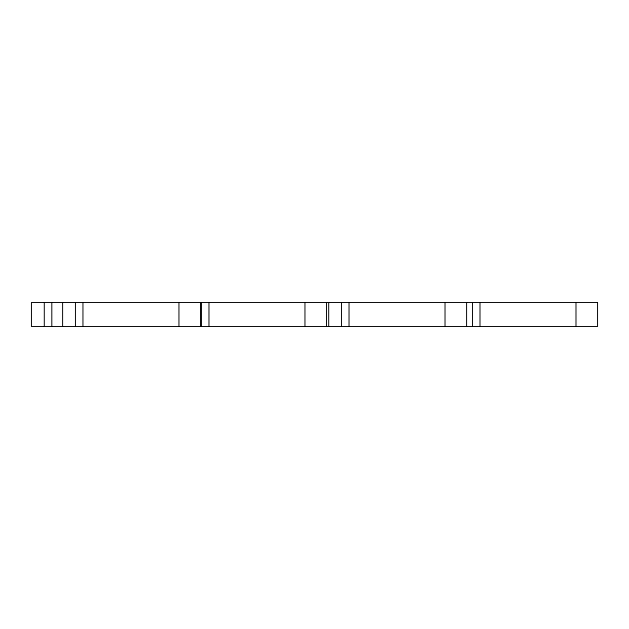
<?xml version="1.0" encoding="UTF-8"?>
<svg xmlns="http://www.w3.org/2000/svg" width="629" height="629" viewBox="0 0 629 629"><rect width="100%" height="100%" fill="white"/><g stroke="black" fill="none" stroke-linecap="round" stroke-linejoin="round"><path stroke-width="0.94" d="M575.991 302.478L575.991 326.522M479.998 302.478L479.998 326.522M472.497 302.478L472.497 326.522M466.584 302.478L466.584 326.522M445.025 302.478L445.025 326.522M349.032 302.478L349.032 326.522M341.531 302.478L341.531 326.522M328.684 302.478L328.684 326.522M326.514 302.478L326.514 326.522M304.955 302.478L304.955 326.522M208.97 302.478L208.97 326.522M201.461 302.478L201.461 326.522M200.502 302.478L200.502 326.522M178.943 302.478L178.943 326.522M82.949 302.478L82.949 326.522M75.449 302.478L75.449 326.522M62.601 302.478L62.601 326.522M51.798 302.478L51.798 326.522M44.297 302.478L44.297 326.522M597.55 302.478L31.45 302.478L31.45 326.522L597.55 326.522L597.55 302.478"/></g></svg>
